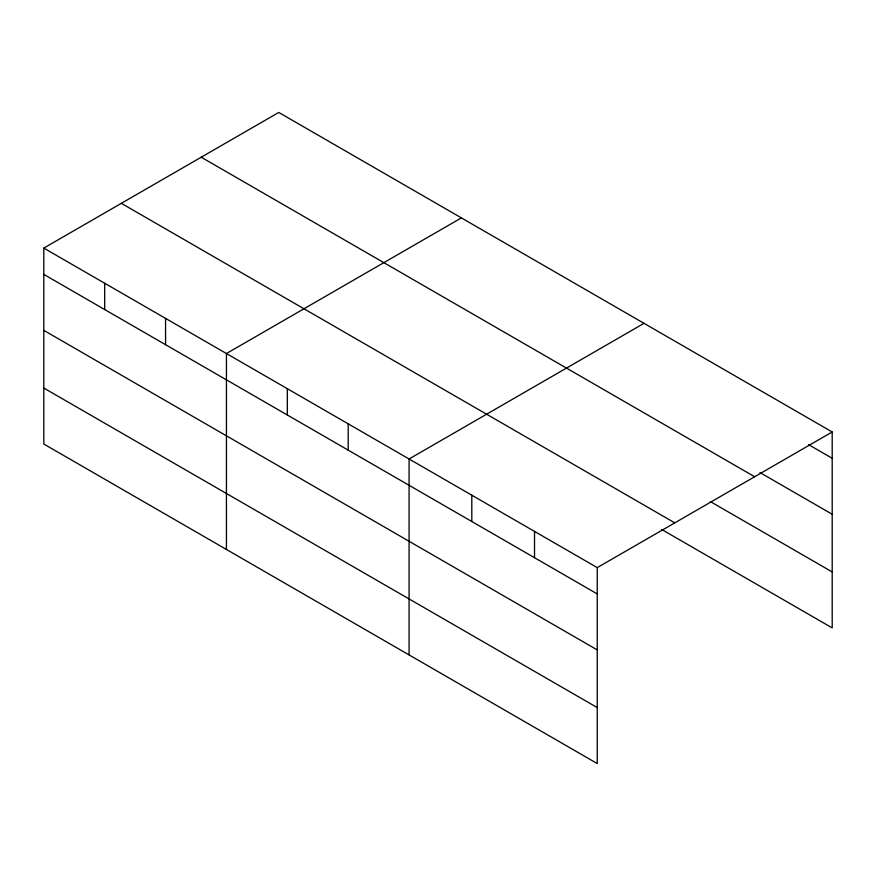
<?xml version="1.0" encoding="UTF-8"?>
<svg xmlns="http://www.w3.org/2000/svg" width="876" height="876" viewBox="0 0 876 876"><rect width="100%" height="100%" fill="white"/><g stroke="black" fill="none" stroke-linecap="round" stroke-linejoin="round"><path stroke-width="1.31" d="M43.8 248.094L597.246 567.626L597.246 763.554L43.8 444.022L43.8 248.094L278.754 112.446L832.2 431.977L832.2 627.906L661.774 529.52M461.389 217.894L226.435 353.543L226.435 549.471M644.024 323.332L409.081 458.98L409.081 654.909M597.246 567.626L832.2 431.977M808.526 444.614L832.2 458.279M760.007 472.58L832.2 514.256M201.217 157.209L754.663 476.741M710.305 501.554L832.2 571.929M121.337 203.331L674.783 522.862M43.8 274.396L597.246 593.928M43.8 330.372L597.246 649.904M43.8 388.046L597.246 707.578M534.524 531.414L534.524 557.705M471.803 495.192L471.803 521.494M348.199 423.831L348.199 450.133M287.317 388.692L287.317 414.983M165.564 318.393L165.564 344.684M104.682 283.244L104.682 309.546"/></g></svg>
